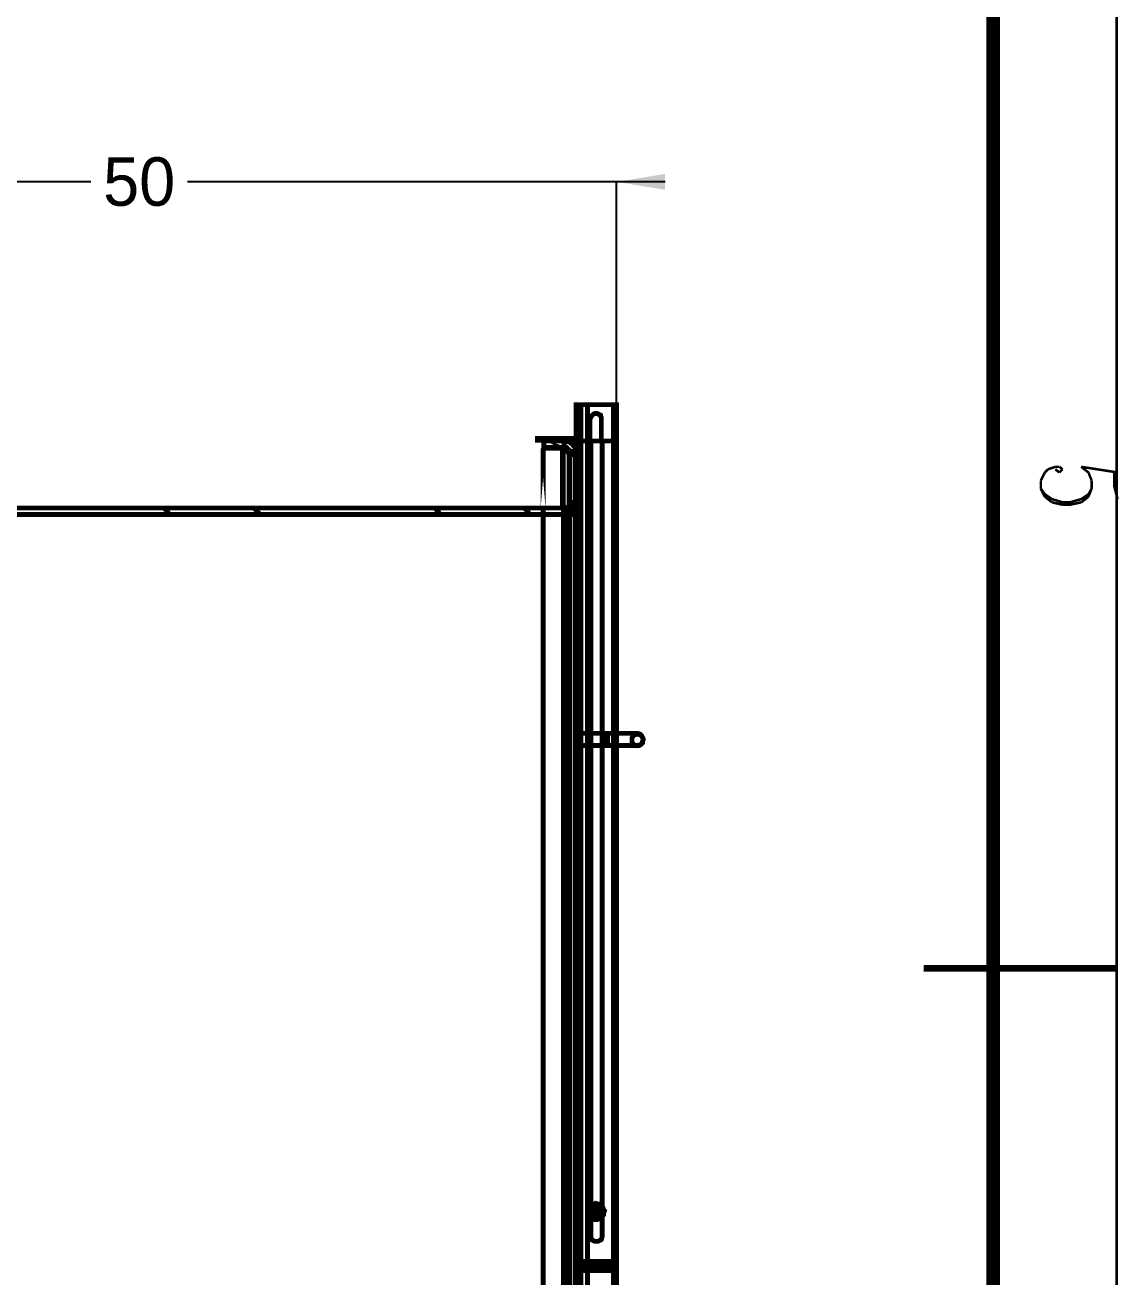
# Model space of a CAD drawing. Extents: x 0.1 to 11.6, y 0.3 to 16.2.
# Drawn here: x 9.318 to 11.577, y 7.628 to 10.212 of the extents above; entities that cross this region are included whole.
import ezdxf

# ---------------------------------------------------------------- set-up
doc = ezdxf.new("R2010")
doc.units = 0
doc.header["$MEASUREMENT"] = 0
doc.dimstyles.get("Standard").update_dxf_attribs({"dimtxt": 0.1, "dimasz": 0.1, "dimexe": 1.25, "dimexo": 0.625, "dimtad": 1, "dimtih": 1, "dimtxsty": 'Standard', "dimcen": 2.5, "dimazin": 3, "dimtfac": 1, "dimtmove": 0, "dimatfit": 3})

# ---------------------------------------------------------------- blocks, each defined once
blk = doc.blocks.new('_CLOSEDFILLED')
at = {"color": 0, "linetype": 'BYBLOCK'}
blk.add_solid([(-1, 0.164), (0, 0), (-1, -0.164)], dxfattribs=at)
blk = doc.blocks.new('*D4')
for p, q in [((9.4534, 9.888), (8.4684, 9.888)), ((8.5684, 9.215), (8.5684, 9.888)), ((10.6384, 9.888), (9.6534, 9.888)), ((10.5384, 9.4283), (10.5384, 9.888))]:
    blk.add_line(p, q)
at = {"layer": 'Defpoints'}
for p in [(10.5384, 9.888), (10.5384, 9.4283), (8.5684, 9.215)]:
    blk.add_point(p, dxfattribs=at)
at = {"xscale": 0.1, "yscale": 0.1}
blk.add_blockref('_CLOSEDFILLED', (8.5684, 9.888), dxfattribs=at)
at = {"xscale": 0.1, "yscale": 0.1, "rotation": 180}
blk.add_blockref('_CLOSEDFILLED', (10.5384, 9.888), dxfattribs=at)
at = {"insert": (9.5534, 9.888), "char_height": 0.1, "attachment_point": 5}
blk.add_mtext('50', dxfattribs=at)

msp = doc.modelspace()

# ---------------------------------------------------------------- linework, layer by layer
at = {"color": 0}
for points, const_width in [([(0.155003, 16.22), (11.57, 16.22), (11.57, 0.310004), (0.155003, 0.310004), (0.155003, 16.22)], 0.005208), ([(10.375, 9.35835), (10.4533, 9.35835), (10.455, 9.35667), (10.4567, 9.35667), (10.4567, 9.35499), (10.4567, 9.35335), (10.4567, 7.66), (10.4583, 7.66), (10.4583, 7.65831), (10.5384, 7.65831), (10.5384, 7.65668), (10.4583, 7.65668), (10.4567, 7.65668), (10.4567, 7.65831), (10.455, 7.65831), (10.455, 7.66), (10.455, 9.35335), (10.455, 9.35499), (10.4533, 9.35499), (10.375, 9.35499), (10.375, 9.35835)], 0.01), ([(10.3867, 9.215), (10.3867, 9.33832), (10.3867, 9.215)], 0.01), ([(10.435, 6.09999), (10.4367, 6.09999), (10.4417, 6.09999), (10.445, 6.09999), (10.4467, 6.09999), (10.45, 6.09999), (10.4517, 6.09999), (10.4533, 6.09999), (10.4533, 9.20167), (10.4517, 9.20167), (10.45, 9.20167), (10.4467, 9.20167), (10.445, 9.20167), (10.4417, 9.20167), (10.4367, 9.20167), (10.435, 9.20167), (10.435, 6.09999)], 0.01), ([(10.52, 8.72331), (10.52, 8.72499), (10.52, 8.72667), (10.52, 8.72999), (10.52, 8.73167), (10.52, 8.73503), (10.52, 8.73833), (10.52, 8.74164), (10.52, 8.74333), (10.52, 8.74669), (10.52, 8.74832), (10.52, 8.74669), (10.52, 8.74333), (10.52, 8.74164), (10.52, 8.73833), (10.52, 8.73503), (10.52, 8.73167), (10.52, 8.72999), (10.52, 8.72667), (10.52, 8.72499), (10.52, 8.72331)], 0.01), ([(10.495, 7.78), (10.5, 7.77832), (10.5033, 7.77832), (10.505, 7.77669), (10.5084, 7.77501), (10.51, 7.77165), (10.5117, 7.76665), (10.5133, 7.76497), (10.5117, 7.75999), (10.5117, 7.75667), (10.51, 7.75499), (10.5067, 7.75168), (10.505, 7.75), (10.5017, 7.74832), (10.4983, 7.74669), (10.4933, 7.74669), (10.4916, 7.74832), (10.4867, 7.75), (10.4833, 7.75168), (10.4817, 7.75499), (10.4817, 7.75667), (10.48, 7.75999), (10.48, 7.76497), (10.48, 7.76665), (10.4817, 7.77165), (10.4833, 7.77501), (10.485, 7.77669), (10.49, 7.77832), (10.4933, 7.77832), (10.495, 7.78)], 0.01), ([(10.4967, 7.74669), (10.505, 7.74832), (10.51, 7.75499), (10.5117, 7.76335), (10.51, 7.77001), (10.505, 7.77669), (10.4967, 7.77832), (10.4883, 7.77669), (10.4833, 7.77001), (10.4817, 7.76335), (10.4833, 7.75499), (10.4883, 7.74832), (10.4967, 7.74669)], 0.01), ([(10.495, 7.77832), (10.4933, 7.77832), (10.49, 7.77669), (10.4867, 7.77501), (10.485, 7.77165), (10.4817, 7.77001), (10.4817, 7.76665), (10.4817, 7.76335), (10.4817, 7.75999), (10.4817, 7.75667), (10.485, 7.75499), (10.4867, 7.75331), (10.49, 7.75), (10.4933, 7.75), (10.495, 7.74832), (10.4983, 7.75), (10.5033, 7.75), (10.505, 7.75331), (10.5067, 7.75499), (10.5084, 7.75667), (10.51, 7.75999), (10.51, 7.76335), (10.51, 7.76665), (10.5084, 7.77001), (10.5067, 7.77165), (10.505, 7.77501), (10.5033, 7.77669), (10.4983, 7.77832), (10.495, 7.77832)], 0.01), ([(10.4967, 7.75168), (10.5033, 7.75499), (10.5067, 7.76335), (10.5033, 7.77001), (10.4967, 7.77333), (10.49, 7.77001), (10.4867, 7.76335), (10.49, 7.75499), (10.4967, 7.75168)], 0.01), ([(10.4967, 7.75168), (10.5033, 7.75499), (10.5067, 7.76335), (10.5033, 7.77001), (10.4967, 7.77333), (10.49, 7.77001), (10.4867, 7.76335), (10.49, 7.75499), (10.4967, 7.75168)], 0.01), ([(10.4967, 7.75499), (10.5017, 7.75667), (10.505, 7.76335), (10.5017, 7.76833), (10.4967, 7.77165), (10.49, 7.76833), (10.4883, 7.76335), (10.49, 7.75667), (10.4967, 7.75499)], 0.01), ([(10.375, 5.94499), (10.375, 5.94667), (10.4533, 5.94667), (10.4533, 5.94835), (10.455, 5.94835), (10.455, 5.94997), (10.455, 7.64165), (10.455, 7.64333), (10.455, 7.64501), (10.4567, 7.64501), (10.4567, 7.64665), (10.4583, 7.64665), (10.5384, 7.64665), (10.5384, 7.64333), (10.4583, 7.64333), (10.4567, 7.64333), (10.4567, 7.64165), (10.4567, 5.94997), (10.4567, 5.94835), (10.4567, 5.94667), (10.455, 5.94499), (10.4533, 5.94499), (10.375, 5.94499)], 0.01)]:
    msp.add_lwpolyline(points, close=True, dxfattribs=dict(at, const_width=const_width))
for points, const_width in [([(11.315, 16.02), (11.315, 0.516656)], 0.028333), ([(10.5384, 9.35335), (10.5384, 9.42833), (10.455, 9.42833), (10.455, 9.35667)], 0.01), ([(10.46, 5.87169), (10.46, 9.42833)], 0.01), ([(10.465, 5.87169), (10.465, 9.42833)], 0.01), ([(10.4783, 5.87169), (10.4783, 9.42833)], 0.01), ([(10.5317, 5.87169), (10.5317, 9.42833)], 0.01), ([(10.4833, 9.35335), (10.4833, 9.39833), (10.485, 9.40169), (10.4867, 9.405), (10.4883, 9.40668), (10.49, 9.40831), (10.4933, 9.41), (10.495, 9.41), (10.4983, 9.41), (10.5017, 9.40831), (10.505, 9.40668), (10.505, 9.405), (10.5067, 9.40169), (10.5067, 9.39833), (10.5067, 9.35335)], 0.01), ([(8.56836, 9.215), (10.43, 9.215), (10.4333, 9.215), (10.435, 9.215), (10.4367, 9.21669), (10.4383, 9.21832), (10.44, 9.22), (10.4417, 9.22168), (10.4417, 9.22499), (10.4417, 9.22667), (10.4417, 9.32835), (10.4417, 9.33003), (10.4417, 9.33333), (10.44, 9.33501), (10.4383, 9.33664), (10.4367, 9.33832), (10.435, 9.34), (10.4333, 9.34), (10.43, 9.34), (10.3883, 9.34), (10.3883, 9.35335), (10.43, 9.35335), (10.44, 9.35167), (10.4467, 9.34668), (10.4533, 9.33832), (10.455, 9.32835), (10.455, 9.32835), (10.455, 9.22667), (10.455, 9.22168), (10.4533, 9.21832), (10.4517, 9.215), (10.4483, 9.21001), (10.4467, 9.20665), (10.4417, 9.20665), (10.4383, 9.20335), (10.435, 9.20335), (10.43, 9.20167), (8.56836, 9.20167)], 0.01), ([(10.44, 9.21832), (10.44, 9.32497), (10.4383, 9.33003), (10.435, 9.33333), (10.4316, 9.33501), (10.4267, 9.33832), (10.4316, 9.33664), (10.435, 9.33501), (10.44, 9.33501)], 0.01), ([(10.43, 9.35167), (10.43, 9.34)], 0.01), ([(10.4533, 9.35499), (10.4533, 9.35667)], 0.01), ([(10.455, 9.35667), (10.455, 9.35335), (10.4567, 9.35335)], 0.01), ([(10.5384, 8.75), (10.5384, 9.35335), (10.4583, 9.35335), (10.4567, 9.35335)], 0.01), ([(10.4583, 8.75), (10.4583, 9.35335)], 0.01), ([(10.4583, 9.35335), (10.4583, 7.66)], 0.01), ([(10.5084, 9.35335), (10.5084, 7.71164), (10.5067, 7.70503), (10.5, 7.70167), (10.4933, 7.70167), (10.4867, 7.70503), (10.485, 7.71164), (10.485, 9.35335)], 0.01), ([(10.3867, 9.33832), (10.3883, 9.33832)], 0.01), ([(10.4267, 9.215), (10.4267, 9.33832), (10.3867, 9.33832)], 0.01), ([(10.4283, 9.33832), (10.4283, 5.96332)], 0.01), ([(10.4283, 9.33832), (10.43, 9.33832)], 0.01), ([(10.4417, 9.32497), (10.44, 9.32497), (10.4417, 9.22168)], 0.01), ([(10.4533, 9.32497), (10.4533, 9.32667), (10.4517, 9.32835), (10.45, 9.33003), (10.4467, 9.33165), (10.4434, 9.33165), (10.4417, 9.33333)], 0.01), ([(10.455, 9.32667), (10.4434, 9.32667)], 0.01), ([(10.4533, 9.22168), (10.4533, 9.32497), (10.4434, 9.32497)], 0.01), ([(10.4533, 9.32497), (10.4533, 5.97499), (10.4434, 5.97499)], 0.01), ([(11.4283, 9.29497), (11.4434, 9.30003)], 0.005208), ([(11.4434, 9.30003), (11.4517, 9.30003)], 0.005208), ([(11.4517, 9.30003), (11.4583, 9.29497)], 0.005208), ([(11.5717, 9.28836), (11.4967, 9.30003)], 0.005208), ([(11.4967, 9.30003), (11.5117, 9.28836)], 0.005208), ([(11.4134, 9.27165), (11.4217, 9.28836)], 0.005208), ([(11.4217, 9.28836), (11.4283, 9.29497)], 0.005208), ([(11.4517, 9.28836), (11.4434, 9.29497)], 0.005208), ([(11.4583, 9.29497), (11.4517, 9.28836)], 0.005208), ([(11.5117, 9.28836), (11.5183, 9.27165)], 0.005208), ([(11.565, 9.28836), (11.565, 9.25999)], 0.005208), ([(11.4134, 9.25499), (11.4134, 9.27165)], 0.005208), ([(11.4217, 9.23833), (11.4134, 9.25499)], 0.005208), ([(11.4217, 9.24333), (11.4134, 9.25499)], 0.005208), ([(11.5183, 9.25499), (11.5117, 9.23833)], 0.005208), ([(11.5183, 9.25499), (11.5117, 9.24333)], 0.005208), ([(11.5183, 9.27165), (11.5183, 9.25499)], 0.005208), ([(11.565, 9.25999), (11.5717, 9.23335)], 0.005208), ([(10.44, 9.20335), (10.44, 9.21832)], 0.01), ([(10.4417, 9.22168), (10.4434, 9.22168)], 0.01), ([(10.4417, 9.22168), (10.4434, 9.22168)], 0.01), ([(10.4417, 9.22168), (10.4533, 9.22168)], 0.01), ([(10.4417, 9.22), (10.4417, 9.20335)], 0.01), ([(10.4434, 9.22667), (10.455, 9.22667)], 0.01), ([(10.4533, 9.21832), (10.4533, 9.22168)], 0.01), ([(10.4533, 9.20167), (10.4533, 9.21832)], 0.01), ([(11.4367, 9.23335), (11.4217, 9.24333)], 0.005208), ([(11.4367, 9.22667), (11.4217, 9.23833)], 0.005208), ([(11.4583, 9.22667), (11.4367, 9.23335)], 0.005208), ([(11.4583, 9.22168), (11.4367, 9.22667)], 0.005208), ([(11.4733, 9.22667), (11.4583, 9.22667)], 0.005208), ([(11.4733, 9.22168), (11.4583, 9.22168)], 0.005208), ([(11.4967, 9.23335), (11.4733, 9.22667)], 0.005208), ([(11.4967, 9.22667), (11.4733, 9.22168)], 0.005208), ([(11.5117, 9.24333), (11.4967, 9.23335)], 0.005208), ([(11.5117, 9.23833), (11.4967, 9.22667)], 0.005208), ([(9.61664, 9.20167), (9.60499, 9.215)], 0.01), ([(9.80333, 9.20167), (9.78999, 9.215)], 0.01), ([(10.175, 9.20167), (10.1634, 9.215)], 0.01), ([(10.36, 9.20167), (10.3483, 9.215)], 0.01), ([(10.3867, 9.21332), (10.3867, 6.08664)], 0.01), ([(10.3867, 9.21332), (10.3867, 6.08664)], 0.01), ([(10.4283, 9.21332), (10.4283, 6.08664)], 0.01), ([(10.435, 9.20167), (10.43, 9.20167), (10.43, 9.21332)], 0.01), ([(10.4316, 6.09999), (10.4316, 9.20167)], 0.01), ([(10.44, 9.20167), (10.44, 9.20503)], 0.01), ([(10.44, 6.09999), (10.44, 9.20167)], 0.01), ([(10.4417, 9.20503), (10.4417, 9.20167)], 0.01), ([(10.4417, 9.20167), (10.4417, 6.09999)], 0.01), ([(10.4533, 9.20167), (10.4533, 6.09999)], 0.01), ([(10.4567, 9.10499), (10.455, 9.10835)], 0.01), ([(10.4567, 8.91997), (10.455, 8.92333)], 0.01), ([(10.4567, 8.72499), (10.5183, 8.72499), (10.5267, 8.72499), (10.5317, 8.72499), (10.54, 8.72499), (10.545, 8.72499), (10.5517, 8.72499), (10.5566, 8.72499), (10.5633, 8.72499), (10.5667, 8.72499), (10.5717, 8.72499), (10.575, 8.72499), (10.5767, 8.72499), (10.5783, 8.72499), (10.58, 8.72499), (10.585, 8.72499), (10.5866, 8.72667), (10.5883, 8.72667), (10.5917, 8.72999), (10.5917, 8.73335), (10.5933, 8.73665), (10.5933, 8.73833), (10.5917, 8.74164), (10.59, 8.74501), (10.5866, 8.74669), (10.5866, 8.74832), (10.5817, 8.75), (10.58, 8.75), (10.5783, 8.75), (10.5767, 8.75), (10.575, 8.75), (10.5717, 8.75), (10.5667, 8.75), (10.5633, 8.75), (10.5566, 8.75), (10.5517, 8.75), (10.545, 8.75), (10.54, 8.75), (10.5317, 8.75), (10.5267, 8.75), (10.5183, 8.75), (10.4567, 8.75)], 0.01), ([(10.4583, 8.72331), (10.4583, 8.74832)], 0.01), ([(10.5183, 8.75), (10.5183, 8.74832), (10.5183, 8.74669), (10.5183, 8.74501), (10.5183, 8.74164), (10.5183, 8.73833), (10.5183, 8.73665), (10.5183, 8.73335), (10.5183, 8.72999), (10.5183, 8.72667), (10.5183, 8.72499)], 0.01), ([(10.52, 8.72331), (10.52, 8.72499), (10.52, 8.72667), (10.52, 8.72999), (10.52, 8.73167), (10.52, 8.73503), (10.52, 8.73833), (10.52, 8.74164), (10.52, 8.74333), (10.52, 8.74669), (10.52, 8.74832)], 0.01), ([(10.5384, 8.74832), (10.5384, 8.72331)], 0.01), ([(10.5817, 8.74832), (10.5733, 8.74669), (10.57, 8.74001), (10.57, 8.73167), (10.5733, 8.72667), (10.5817, 8.72331)], 0.01), ([(10.4567, 7.66), (10.4583, 7.66), (10.5384, 7.66), (10.5384, 8.72499)], 0.01), ([(10.4583, 7.66), (10.4583, 8.72499)], 0.01), ([(10.4567, 8.55003), (10.455, 8.55003)], 0.01), ([(10.4567, 8.36333), (10.455, 8.36501)], 0.01), ([(11.57, 8.26497), (11.1717, 8.26497)], 0.013333), ([(11.37, 8.26497), (11.57, 8.26497)], 0.013333), ([(10.4567, 7.99164), (10.455, 7.99333)], 0.01), ([(10.4567, 7.80501), (10.455, 7.80832)], 0.01), ([(10.4916, 7.77832), (10.4916, 7.77165)], 0.01), ([(10.4916, 7.77165), (10.4916, 7.75331)], 0.01), ([(10.5, 7.77165), (10.5, 7.77832)], 0.01), ([(10.5017, 7.75331), (10.5017, 7.77165)], 0.01), ([(10.4916, 7.75331), (10.4916, 7.74832)], 0.01), ([(10.5, 7.74832), (10.5, 7.75331)], 0.01), ([(10.455, 7.64165), (10.455, 7.66)], 0.01), ([(10.455, 7.66), (10.4567, 7.66)], 0.01), ([(10.4583, 7.65831), (10.4583, 7.655)], 0.01), ([(10.4583, 7.64333), (10.4583, 7.64501)], 0.01), ([(10.5384, 7.65831), (10.5384, 7.66)], 0.01), ([(10.5384, 7.64665), (10.5384, 7.65668)], 0.01), ([(10.5384, 7.64165), (10.5384, 7.64333)], 0.01), ([(10.455, 7.64165), (10.4567, 7.64165)], 0.01), ([(10.5384, 6.57835), (10.5384, 7.64165), (10.4583, 7.64165), (10.4567, 7.64165)], 0.01), ([(10.4583, 6.57835), (10.4583, 7.64165)], 0.01), ([(10.4583, 7.64165), (10.4583, 5.94835)], 0.01)]:
    msp.add_lwpolyline(points, dxfattribs=dict(at, const_width=const_width))

# ---------------------------------------------------------------- dimensions: what is measured, and where the dimension line sits
at = {"linetype": 'Continuous'}
dim = msp.add_linear_dim(base=(10.5384, 9.888022), p1=(10.5384, 9.42833), p2=(8.56836, 9.215), text='50', dimstyle='Standard', dxfattribs=at)
dim.commit()
dim.dimension.update_dxf_attribs({"geometry": '*D4', "text_midpoint": (9.55338, 9.888022)})

doc.saveas('drawing.dxf')
